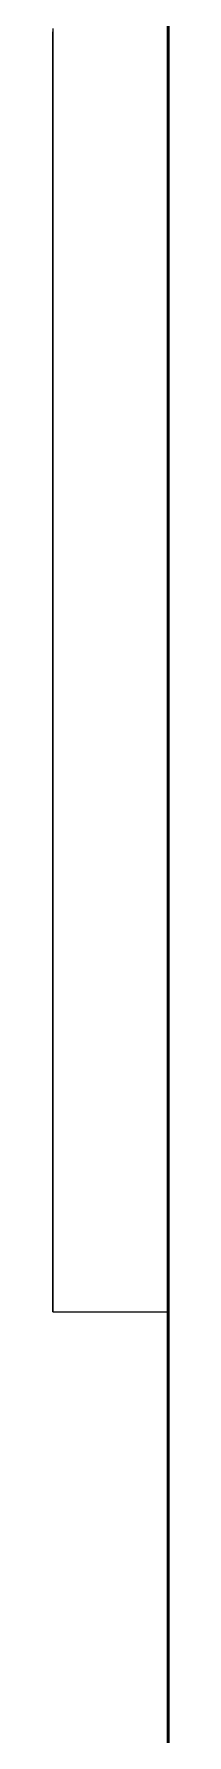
# Model space of a CAD drawing. Header units: millimetres. Extents: x 0 to 594, y 0 to 420.
# Drawn here: x 110.1 to 110.6, y 214.04 to 221.42 of the extents above; entities that cross this region are included whole.
import ezdxf

# ---------------------------------------------------------------- set-up
doc = ezdxf.new("R2010")
doc.units = ezdxf.units.MM
doc.linetypes.add('ISO02-TRAZOS', pattern=[3.75, 3, -0.75])
doc.layers.add('01-VISIBLE', color=7, linetype='CONTINUOUS', lineweight=50)
doc.layers.add('02-OCULTA', color=4, linetype='ISO02-TRAZOS', lineweight=25)

msp = doc.modelspace()

# ---------------------------------------------------------------- linework, layer by layer
at = {"layer": '01-VISIBLE'}
msp.add_lwpolyline([(110.6, 221.45), (110.6, 221.4), (110.6, 221.35), (110.6, 221.3), (110.6, 221.25), (110.6, 221.2), (110.6, 221.15), (110.6, 221.1), (110.6, 221.05), (110.6, 221), (110.6, 220.95), (110.6, 220.9), (110.6, 220.85), (110.6, 220.8), (110.6, 220.75), (110.6, 220.7), (110.6, 220.65), (110.6, 220.6), (110.6, 220.55), (110.6, 220.5), (110.6, 220.45), (110.6, 220.4), (110.6, 220.35), (110.6, 220.3), (110.6, 220.25), (110.6, 220.2), (110.6, 220.15), (110.6, 220.1), (110.6, 220.05), (110.6, 220), (110.6, 219.95), (110.6, 219.9), (110.6, 219.85), (110.6, 219.8), (110.6, 219.75), (110.6, 219.7), (110.6, 219.65), (110.6, 219.6), (110.6, 219.55), (110.6, 219.5), (110.6, 219.45), (110.6, 219.4), (110.6, 219.35), (110.6, 219.3), (110.6, 219.25), (110.6, 219.2), (110.6, 219.15), (110.6, 219.1), (110.6, 219.05), (110.6, 219), (110.6, 218.95), (110.6, 218.9), (110.6, 218.85), (110.6, 218.8), (110.6, 218.75), (110.6, 218.7), (110.6, 218.65), (110.6, 218.6), (110.6, 218.55), (110.6, 218.5), (110.6, 218.45), (110.6, 218.4), (110.6, 218.35), (110.6, 218.3), (110.6, 218.25), (110.6, 218.2), (110.6, 218.15), (110.6, 218.1), (110.6, 218.05), (110.6, 218), (110.6, 217.95), (110.6, 217.9), (110.6, 217.85), (110.6, 217.8), (110.6, 217.75), (110.6, 217.7), (110.6, 217.65), (110.6, 217.6), (110.6, 217.55), (110.6, 217.5), (110.6, 217.45), (110.6, 217.4), (110.6, 217.35), (110.6, 217.3), (110.6, 217.25), (110.6, 217.2), (110.6, 217.15), (110.6, 217.1), (110.6, 217.05), (110.6, 217), (110.6, 216.95), (110.6, 216.9), (110.6, 216.85), (110.6, 216.8), (110.6, 216.75), (110.6, 216.7), (110.6, 216.65), (110.6, 216.6), (110.6, 216.55), (110.6, 216.5), (110.6, 216.45), (110.6, 216.4), (110.6, 216.35), (110.6, 216.3), (110.6, 216.25), (110.6, 216.2), (110.6, 216.15), (110.6, 216.1), (110.6, 216.05), (110.6, 216), (110.6, 215.95), (110.6, 215.9), (110.6, 215.85), (110.6, 215.8), (110.6, 215.75), (110.6, 215.7), (110.6, 215.65), (110.6, 215.6), (110.6, 215.55), (110.6, 215.5), (110.6, 215.45), (110.6, 215.4), (110.6, 215.35), (110.6, 215.3), (110.6, 215.25), (110.6, 215.2), (110.6, 215.15), (110.6, 215.1), (110.6, 215.05), (110.6, 215), (110.6, 214.95), (110.6, 214.9), (110.6, 214.85), (110.6, 214.8), (110.6, 214.75), (110.6, 214.7), (110.6, 214.65), (110.6, 214.6), (110.6, 214.55), (110.6, 214.5), (110.6, 214.45), (110.6, 214.4), (110.6, 214.35), (110.6, 214.3), (110.6, 214.25), (110.6, 214.2), (110.6, 214.15), (110.6, 214.1), (110.6, 214.05), (110.6, 214)], dxfattribs=at)
at = {"layer": '02-OCULTA'}
msp.add_line((110.1, 215.875), (110.6, 215.875), dxfattribs=at)
for points in [[(110.1, 221.4395), (110.1, 221.3893), (110.1, 221.3392), (110.1, 221.2891), (110.1, 221.2389), (110.1, 221.1888), (110.1, 221.1387), (110.1, 221.0885), (110.1, 221.0384), (110.1, 220.9883), (110.1, 220.9381), (110.1, 220.888), (110.1, 220.8379), (110.1, 220.7878), (110.1, 220.7376), (110.1, 220.6875), (110.1, 220.6374), (110.1, 220.5872), (110.1, 220.5371), (110.1, 220.487), (110.1, 220.4368), (110.1, 220.3867), (110.1, 220.3366), (110.1, 220.2865), (110.1, 220.2363), (110.1, 220.1862), (110.1, 220.1361), (110.1, 220.0859), (110.1, 220.0358), (110.1, 219.9857), (110.1, 219.9355), (110.1, 219.8854), (110.1, 219.8353), (110.1, 219.7852), (110.1, 219.735), (110.1, 219.6849), (110.1, 219.6348), (110.1, 219.5846), (110.1, 219.5345), (110.1, 219.4844), (110.1, 219.4342), (110.1, 219.3841), (110.1, 219.334), (110.1, 219.2839), (110.1, 219.2337), (110.1, 219.1836), (110.1, 219.1335), (110.1, 219.0833), (110.1, 219.0332), (110.1, 218.9831), (110.1, 218.9329), (110.1, 218.8828), (110.1, 218.8327), (110.1, 218.7826), (110.1, 218.7324), (110.1, 218.6823), (110.1, 218.6322), (110.1, 218.582), (110.1, 218.5319), (110.1, 218.4818), (110.1, 218.4316), (110.1, 218.3815), (110.1, 218.3314), (110.1, 218.2812), (110.1, 218.2311), (110.1, 218.181), (110.1, 218.1309), (110.1, 218.0807), (110.1, 218.0306), (110.1, 217.9805), (110.1, 217.9303), (110.1, 217.8802), (110.1, 217.8301), (110.1, 217.7799), (110.1, 217.7298), (110.1, 217.6797), (110.1, 217.6296), (110.1, 217.5794), (110.1, 217.5293), (110.1, 217.4792), (110.1, 217.429), (110.1, 217.3789), (110.1, 217.3288), (110.1, 217.2786), (110.1, 217.2285), (110.1, 217.1784), (110.1, 217.1283), (110.1, 217.0781), (110.1, 217.028), (110.1, 216.9779), (110.1, 216.9277), (110.1, 216.8776), (110.1, 216.8275), (110.1, 216.7773), (110.1, 216.7272), (110.1, 216.6771), (110.1, 216.627), (110.1, 216.5768), (110.1, 216.5267), (110.1, 216.4766), (110.1, 216.4264), (110.1, 216.3763), (110.1, 216.3262), (110.1, 216.276), (110.1, 216.2259), (110.1, 216.1758), (110.1, 216.1256), (110.1, 216.0755), (110.1, 216.0254), (110.1, 215.9753), (110.1, 215.9251), (110.1, 215.875)], [(110.1, 215.875), (110.1, 215.925), (110.1, 215.975), (110.1, 216.025), (110.1, 216.075), (110.1, 216.125), (110.1, 216.175), (110.1, 216.225), (110.1, 216.275), (110.1, 216.325), (110.1, 216.375), (110.1, 216.425), (110.1, 216.475), (110.1, 216.525), (110.1, 216.575), (110.1, 216.625), (110.1, 216.675), (110.1, 216.725), (110.1, 216.775), (110.1, 216.825), (110.1, 216.875), (110.1, 216.925), (110.1, 216.975), (110.1, 217.025), (110.1, 217.075), (110.1, 217.125), (110.1, 217.175), (110.1, 217.225), (110.1, 217.275), (110.1, 217.325), (110.1, 217.375), (110.1, 217.425), (110.1, 217.475), (110.1, 217.525), (110.1, 217.575), (110.1, 217.625), (110.1, 217.675), (110.1, 217.725), (110.1, 217.775), (110.1, 217.825), (110.1, 217.875), (110.1, 217.925), (110.1, 217.975), (110.1, 218.025), (110.1, 218.075), (110.1, 218.125), (110.1, 218.175), (110.1, 218.225), (110.1, 218.275), (110.1, 218.325), (110.1, 218.375), (110.1, 218.425), (110.1, 218.475), (110.1, 218.525), (110.1, 218.575), (110.1, 218.625), (110.1, 218.675), (110.1, 218.725), (110.1, 218.775), (110.1, 218.825), (110.1, 218.875), (110.1, 218.925), (110.1, 218.975), (110.1, 219.025), (110.1, 219.075), (110.1, 219.125), (110.1, 219.175), (110.1, 219.225), (110.1, 219.275), (110.1, 219.325), (110.1, 219.375), (110.1, 219.425), (110.1, 219.475), (110.1, 219.525), (110.1, 219.575), (110.1, 219.625), (110.1, 219.675), (110.1, 219.725), (110.1, 219.775), (110.1, 219.825), (110.1, 219.875), (110.1, 219.925), (110.1, 219.975), (110.1, 220.025), (110.1, 220.075), (110.1, 220.125), (110.1, 220.175), (110.1, 220.225), (110.1, 220.275), (110.1, 220.325), (110.1, 220.375), (110.1, 220.425), (110.1, 220.475), (110.1, 220.525), (110.1, 220.575), (110.1, 220.625), (110.1, 220.675), (110.1, 220.725), (110.1, 220.775), (110.1, 220.825), (110.1, 220.875), (110.1, 220.925), (110.1, 220.975), (110.1, 221.025), (110.1, 221.075), (110.1, 221.125), (110.1, 221.175), (110.1, 221.225), (110.1, 221.275), (110.1, 221.325), (110.1, 221.375), (110.1, 221.425)], [(110.6, 214.0375), (110.6, 214.125), (110.6, 214.2125), (110.6, 214.3), (110.6, 214.3875), (110.6, 214.475), (110.6, 214.5625), (110.6, 214.65), (110.6, 214.7375), (110.6, 214.825), (110.6, 214.9125), (110.6, 215), (110.6, 215.0875), (110.6, 215.175), (110.6, 215.2625), (110.6, 215.35), (110.6, 215.4375), (110.6, 215.525), (110.6, 215.6125), (110.6, 215.7), (110.6, 215.7875), (110.6, 215.875), (110.6, 215.9625), (110.6, 216.05), (110.6, 216.1375), (110.6, 216.225), (110.6, 216.3125), (110.6, 216.4), (110.6, 216.4875), (110.6, 216.575), (110.6, 216.6625), (110.6, 216.75), (110.6, 216.8375), (110.6, 216.925), (110.6, 217.0125), (110.6, 217.1), (110.6, 217.1875), (110.6, 217.275), (110.6, 217.3625), (110.6, 217.45), (110.6, 217.5375), (110.6, 217.625), (110.6, 217.7125), (110.6, 217.8), (110.6, 217.8875), (110.6, 217.975), (110.6, 218.0625), (110.6, 218.15), (110.6, 218.2375), (110.6, 218.325), (110.6, 218.4125), (110.6, 218.5), (110.6, 218.5875), (110.6, 218.675), (110.6, 218.7625), (110.6, 218.85), (110.6, 218.9375), (110.6, 219.025), (110.6, 219.1125), (110.6, 219.2), (110.6, 219.2875), (110.6, 219.375), (110.6, 219.4625), (110.6, 219.55), (110.6, 219.6375), (110.6, 219.725), (110.6, 219.8125), (110.6, 219.9), (110.6, 219.9875), (110.6, 220.075), (110.6, 220.1625), (110.6, 220.25), (110.6, 220.3375), (110.6, 220.425), (110.6, 220.5125), (110.6, 220.6), (110.6, 220.6875), (110.6, 220.775), (110.6, 220.8625), (110.6, 220.95), (110.6, 221.0375), (110.6, 221.125), (110.6, 221.2125), (110.6, 221.3), (110.6, 221.3875), (110.6, 221.475)], [(110.6, 221.4395), (110.6, 221.3893), (110.6, 221.3392), (110.6, 221.2891), (110.6, 221.2389), (110.6, 221.1888), (110.6, 221.1387), (110.6, 221.0885), (110.6, 221.0384), (110.6, 220.9883), (110.6, 220.9381), (110.6, 220.888), (110.6, 220.8379), (110.6, 220.7878), (110.6, 220.7376), (110.6, 220.6875), (110.6, 220.6374), (110.6, 220.5872), (110.6, 220.5371), (110.6, 220.487), (110.6, 220.4368), (110.6, 220.3867), (110.6, 220.3366), (110.6, 220.2865), (110.6, 220.2363), (110.6, 220.1862), (110.6, 220.1361), (110.6, 220.0859), (110.6, 220.0358), (110.6, 219.9857), (110.6, 219.9355), (110.6, 219.8854), (110.6, 219.8353), (110.6, 219.7852), (110.6, 219.735), (110.6, 219.6849), (110.6, 219.6348), (110.6, 219.5846), (110.6, 219.5345), (110.6, 219.4844), (110.6, 219.4342), (110.6, 219.3841), (110.6, 219.334), (110.6, 219.2839), (110.6, 219.2337), (110.6, 219.1836), (110.6, 219.1335), (110.6, 219.0833), (110.6, 219.0332), (110.6, 218.9831), (110.6, 218.9329), (110.6, 218.8828), (110.6, 218.8327), (110.6, 218.7826), (110.6, 218.7324), (110.6, 218.6823), (110.6, 218.6322), (110.6, 218.582), (110.6, 218.5319), (110.6, 218.4818), (110.6, 218.4316), (110.6, 218.3815), (110.6, 218.3314), (110.6, 218.2812), (110.6, 218.2311), (110.6, 218.181), (110.6, 218.1309), (110.6, 218.0807), (110.6, 218.0306), (110.6, 217.9805), (110.6, 217.9303), (110.6, 217.8802), (110.6, 217.8301), (110.6, 217.7799), (110.6, 217.7298), (110.6, 217.6797), (110.6, 217.6296), (110.6, 217.5794), (110.6, 217.5293), (110.6, 217.4792), (110.6, 217.429), (110.6, 217.3789), (110.6, 217.3288), (110.6, 217.2786), (110.6, 217.2285), (110.6, 217.1784), (110.6, 217.1283), (110.6, 217.0781), (110.6, 217.028), (110.6, 216.9779), (110.6, 216.9277), (110.6, 216.8776), (110.6, 216.8275), (110.6, 216.7773), (110.6, 216.7272), (110.6, 216.6771), (110.6, 216.627), (110.6, 216.5768), (110.6, 216.5267), (110.6, 216.4766), (110.6, 216.4264), (110.6, 216.3763), (110.6, 216.3262), (110.6, 216.276), (110.6, 216.2259), (110.6, 216.1758), (110.6, 216.1256), (110.6, 216.0755), (110.6, 216.0254), (110.6, 215.9753), (110.6, 215.9251), (110.6, 215.875)], [(110.6, 215.875), (110.6, 215.925), (110.6, 215.975), (110.6, 216.025), (110.6, 216.075), (110.6, 216.125), (110.6, 216.175), (110.6, 216.225), (110.6, 216.275), (110.6, 216.325), (110.6, 216.375), (110.6, 216.425), (110.6, 216.475), (110.6, 216.525), (110.6, 216.575), (110.6, 216.625), (110.6, 216.675), (110.6, 216.725), (110.6, 216.775), (110.6, 216.825), (110.6, 216.875), (110.6, 216.925), (110.6, 216.975), (110.6, 217.025), (110.6, 217.075), (110.6, 217.125), (110.6, 217.175), (110.6, 217.225), (110.6, 217.275), (110.6, 217.325), (110.6, 217.375), (110.6, 217.425), (110.6, 217.475), (110.6, 217.525), (110.6, 217.575), (110.6, 217.625), (110.6, 217.675), (110.6, 217.725), (110.6, 217.775), (110.6, 217.825), (110.6, 217.875), (110.6, 217.925), (110.6, 217.975), (110.6, 218.025), (110.6, 218.075), (110.6, 218.125), (110.6, 218.175), (110.6, 218.225), (110.6, 218.275), (110.6, 218.325), (110.6, 218.375), (110.6, 218.425), (110.6, 218.475), (110.6, 218.525), (110.6, 218.575), (110.6, 218.625), (110.6, 218.675), (110.6, 218.725), (110.6, 218.775), (110.6, 218.825), (110.6, 218.875), (110.6, 218.925), (110.6, 218.975), (110.6, 219.025), (110.6, 219.075), (110.6, 219.125), (110.6, 219.175), (110.6, 219.225), (110.6, 219.275), (110.6, 219.325), (110.6, 219.375), (110.6, 219.425), (110.6, 219.475), (110.6, 219.525), (110.6, 219.575), (110.6, 219.625), (110.6, 219.675), (110.6, 219.725), (110.6, 219.775), (110.6, 219.825), (110.6, 219.875), (110.6, 219.925), (110.6, 219.975), (110.6, 220.025), (110.6, 220.075), (110.6, 220.125), (110.6, 220.175), (110.6, 220.225), (110.6, 220.275), (110.6, 220.325), (110.6, 220.375), (110.6, 220.425), (110.6, 220.475), (110.6, 220.525), (110.6, 220.575), (110.6, 220.625), (110.6, 220.675), (110.6, 220.725), (110.6, 220.775), (110.6, 220.825), (110.6, 220.875), (110.6, 220.925), (110.6, 220.975), (110.6, 221.025), (110.6, 221.075), (110.6, 221.125), (110.6, 221.175), (110.6, 221.225), (110.6, 221.275), (110.6, 221.325), (110.6, 221.375), (110.6, 221.425)]]:
    msp.add_lwpolyline(points, dxfattribs=at)

doc.saveas('drawing.dxf')
